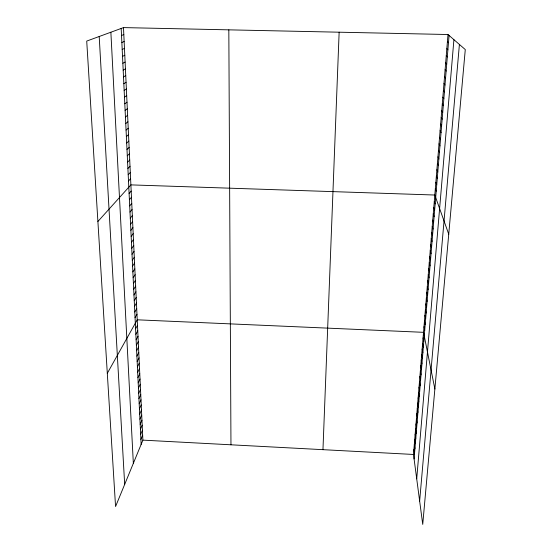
<?xml version="1.0" encoding="UTF-8"?>
<svg xmlns="http://www.w3.org/2000/svg" width="552" height="552" viewBox="0 0 552 552"><rect width="100%" height="100%" fill="white"/><g stroke="black" fill="none" stroke-linecap="round" stroke-linejoin="round"><path stroke-width="0.83" d="M322.961 449.666L339.142 32.202M448.003 34.521L465.281 49.57L422.735 524.4L413.489 454.462L448.003 34.521L123.489 27.6L86.719 41.076L115.561 506.543L142.892 440.137L123.489 27.6M414.09 458.953L449.08 35.466M416.719 478.846L453.916 39.675M419.651 501.03L459.402 44.45M140.891 439.42L142.657 435.176M140.65 434.403L142.423 430.194M140.408 429.366L142.188 425.185M140.167 424.295L141.947 420.155M139.918 419.209L141.712 415.097M139.677 414.097L141.471 410.019M139.428 408.956L141.236 404.92M139.18 403.795L140.995 399.793M138.931 398.606L140.746 394.639M138.683 393.39L140.505 389.457M138.428 388.153L140.263 384.261M138.179 382.888L140.015 379.031M137.924 377.596L139.766 373.78M137.669 372.283L139.518 368.501M137.413 366.935L139.27 363.195M137.158 361.567L139.021 357.862M136.896 356.171L138.766 352.507M136.641 350.755L138.517 347.125M136.379 345.304L138.262 341.716M136.116 339.825L138.007 336.278M135.847 334.319L137.752 330.82M135.585 328.792L137.489 325.328M107.302 373.331L137.234 319.808L423.529 332.325L434.866 389.036M135.047 317.648L136.972 314.267M134.778 312.032L136.71 308.692M134.509 306.388L136.447 303.096M134.239 300.716L136.178 297.466M133.963 295.016L135.916 291.808M133.688 289.282L135.647 286.122M133.411 283.521L135.378 280.409M133.135 277.739L135.109 274.668M132.859 271.915L134.84 268.893M132.577 266.071L134.564 263.09M132.294 260.192L134.288 257.26M132.011 254.279L134.012 251.401M131.728 248.338L133.736 245.509M131.438 242.369L133.46 239.582M131.155 236.366L133.177 233.634M130.865 230.336L132.901 227.652M130.576 224.271L132.618 221.635M130.279 218.171L132.328 215.59M129.989 212.044L132.045 209.512M129.692 205.882L131.755 203.405M129.396 199.693L131.466 197.264M129.092 193.462L131.176 191.089M97.897 221.483L130.886 184.885L434.81 195.028L448.741 234.214M128.499 180.987L130.596 178.724M128.195 174.742L130.306 172.528M127.898 168.463L130.017 166.304M127.595 162.15L129.72 160.045M127.291 155.802L129.423 153.76M126.981 149.419L129.127 147.432M126.677 143.009L128.83 141.077M126.367 136.558L128.526 134.688M126.056 130.072L128.223 128.264M125.746 123.558L127.919 121.799M125.428 117.003L127.615 115.306M125.111 110.414L127.305 108.778M124.793 103.783L127.001 102.217M124.476 97.124L126.691 95.613M124.152 90.424L126.38 88.982M123.834 83.69L126.063 82.31M123.503 76.914L125.746 75.596M123.179 70.111L125.428 68.855M122.855 63.259L125.111 62.072M122.523 56.373L124.793 55.255M122.192 49.452L124.469 48.397M121.854 42.49L124.145 41.503M121.523 35.487L123.82 34.569M142.892 440.137L413.489 454.462M447.417 41.648L448.486 42.663M446.837 48.735L447.9 49.818M446.257 55.773L447.306 56.932M445.678 62.783L446.727 64.004M445.105 69.745L446.14 71.042M444.539 76.673L445.567 78.039M443.974 83.559L444.988 84.994M443.408 90.411L444.415 91.908M442.849 97.221L443.849 98.787M442.29 103.99L443.284 105.625M441.738 110.731L442.725 112.429M441.186 117.431L442.166 119.191M440.641 124.09L441.607 125.918M440.096 130.714L441.055 132.604M439.558 137.303L440.503 139.256M439.019 143.858L439.958 145.873M438.481 150.379L439.413 152.449M437.95 156.858L438.874 158.99M437.419 163.309L438.336 165.496M436.894 169.719L437.805 171.969M436.37 176.102L437.274 178.406M435.845 182.443L436.742 184.81M435.328 188.756L436.218 191.171M434.293 201.356L435.162 203.888M433.775 207.642L434.638 210.229M433.258 213.9L434.12 216.543M432.747 220.117L433.603 222.815M432.244 226.306L433.085 229.059M431.733 232.461L432.575 235.269M431.229 238.588L432.064 241.445M430.732 244.681L431.554 247.586M430.236 250.739L431.05 253.692M429.739 256.763L430.546 259.771M429.249 262.759L430.049 265.816M428.759 268.72L429.553 271.832M428.269 274.654L429.056 277.815M427.786 280.561L428.566 283.762M427.303 286.433L428.076 289.683M426.82 292.27L427.586 295.568M426.344 298.08L427.103 301.426M425.868 303.862L426.62 307.257M425.399 309.617L426.144 313.053M424.923 315.337L425.668 318.821M424.46 321.029L425.192 324.555M423.991 326.694L424.723 330.262M423.067 337.934L423.784 341.591M422.611 343.51L423.322 347.208M422.156 349.064L422.86 352.804M421.7 354.584L422.397 358.365M421.252 360.077L421.942 363.899M420.796 365.541L421.486 369.412M420.355 370.985L421.031 374.891M419.906 376.395L420.583 380.342M419.465 381.777L420.134 385.765M419.023 387.138L419.686 391.161M418.588 392.472L419.244 396.536M418.154 397.778L418.802 401.877M417.719 403.057L418.361 407.197M417.284 408.307L417.926 412.482M416.857 413.538L417.491 417.754M416.429 418.74L417.057 422.991M416.001 423.915L416.629 428.2M415.58 429.07L416.201 433.389M415.159 434.196L415.773 438.55M414.738 439.302L415.346 443.691M414.324 444.374L414.925 448.804M413.903 449.431L414.504 453.889M99.201 36.501L124.676 484.394M110.869 32.23L133.343 463.335M121.185 28.449L141.133 444.415M228.825 29.849L230.964 444.802"/></g></svg>
